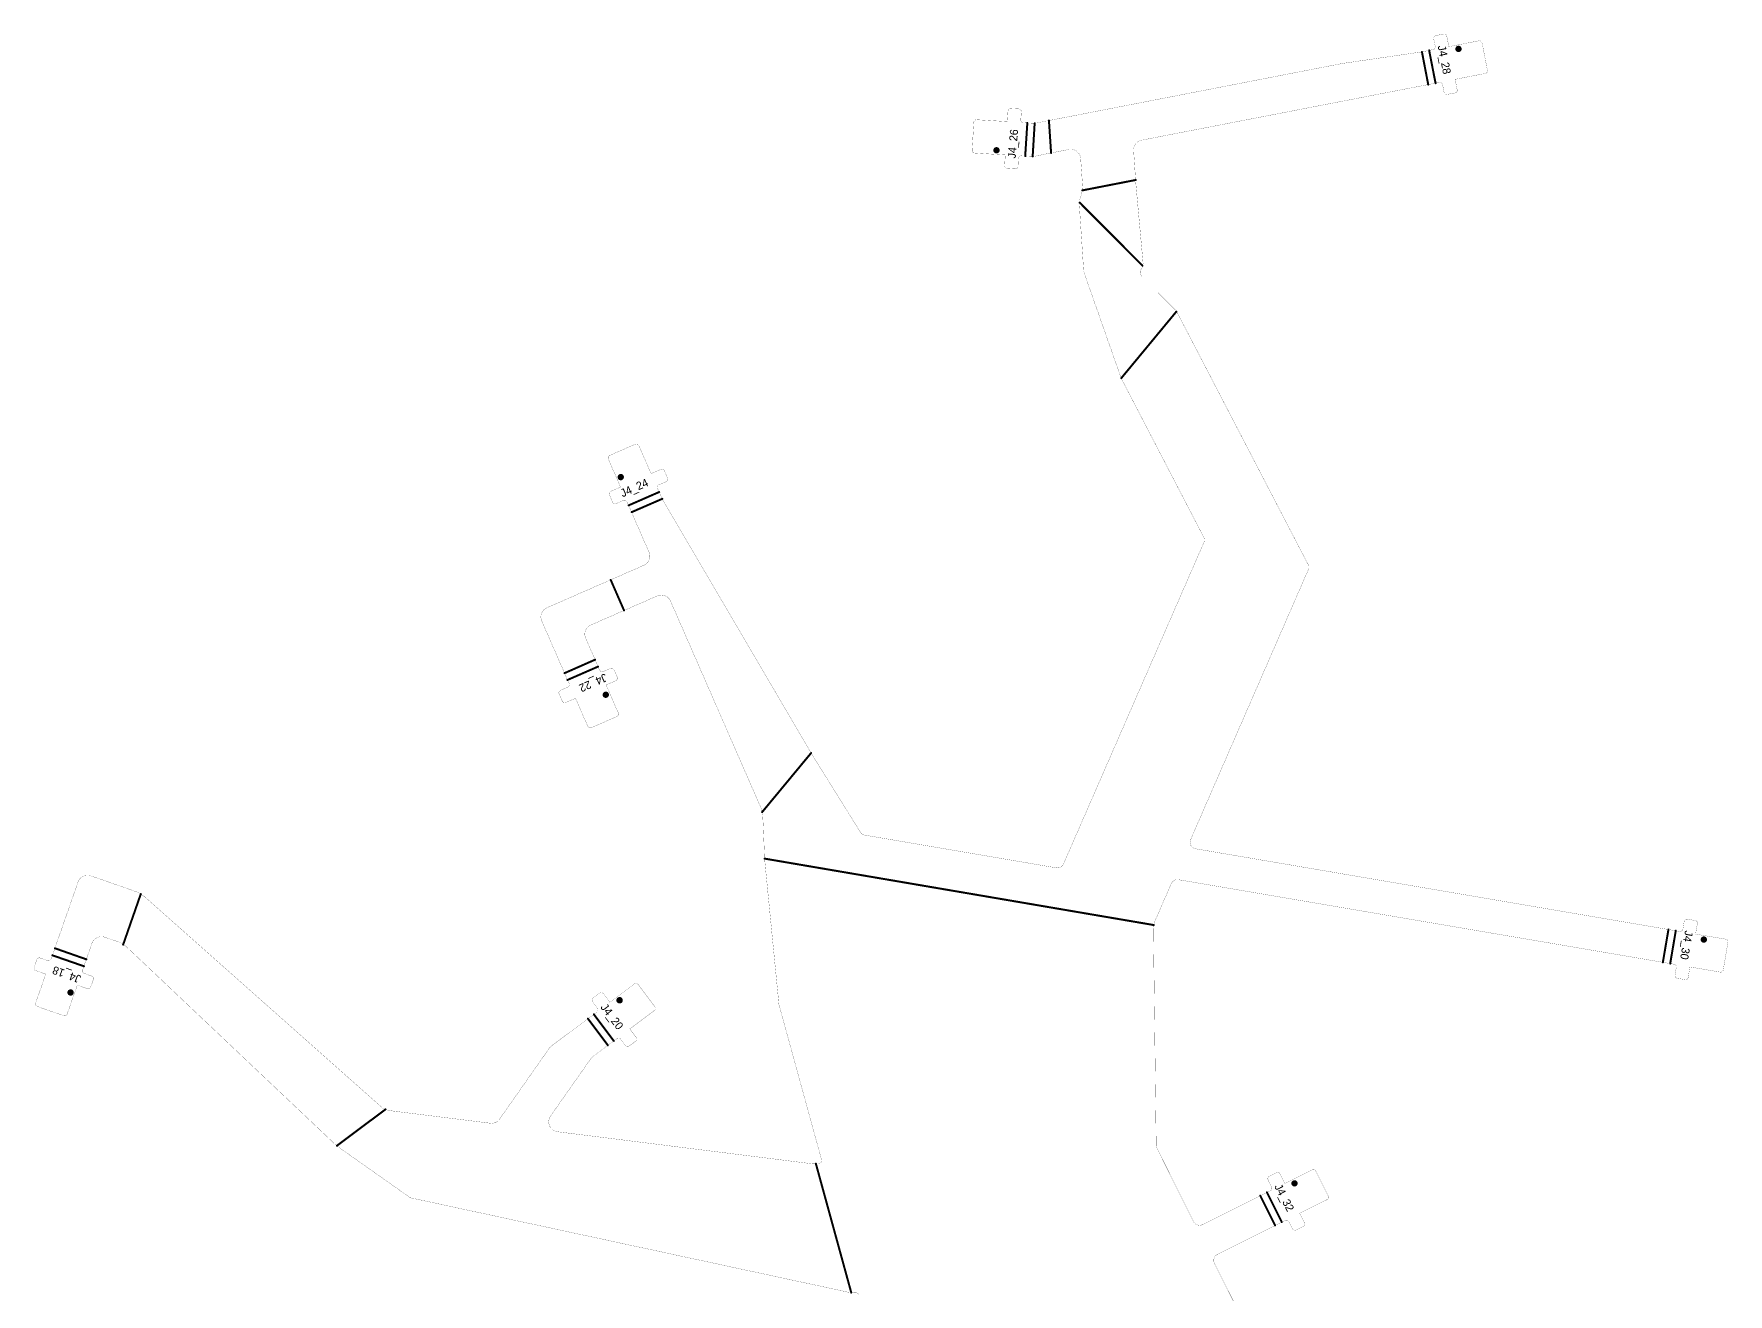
# Model space of a CAD drawing. Extents: x 325 to 617, y 85 to 372.
# Drawn here: x 325.1 to 452.1, y 277.6 to 372.1 of the extents above; entities that cross this region are included whole.
import ezdxf

# ---------------------------------------------------------------- set-up
doc = ezdxf.new("R2010")
doc.units = 0
doc.layers.add('MECHANICAL1', color=6, linetype='CONTINUOUS')
doc.layers.add('TOPOVERLAY', color=2, linetype='CONTINUOUS')

msp = doc.modelspace()

# ---------------------------------------------------------------- linework, layer by layer
at = {"layer": 'MECHANICAL1', "const_width": 0.0127}
for points in [[(429.25, 370.77), (429.98, 370.92)], [(430.02, 371.74), (430.14, 371.15)], [(430.18, 371.97), (430.77, 372.09)], [(431, 371.93), (431.16, 371.14)], [(431.16, 371.14), (433.41, 371.58)], [(433.65, 371.42), (434.05, 369.36)], [(401.29, 365.62), (423.18, 369.88)], [(423.18, 369.88), (429.02, 370.73)], [(429.02, 370.73), (429.25, 370.77)], [(408.14, 364.13), (430.45, 368.46)], [(430.69, 368.3), (430.8, 367.71)], [(431.63, 368.69), (433.89, 369.13)], [(431.63, 368.69), (431.78, 367.91)], [(431.04, 367.56), (431.63, 367.67)], [(398.06, 365.52), (398.11, 366.31)], [(398.32, 366.5), (398.92, 366.47)], [(399.07, 365.65), (399.11, 366.25)], [(395.42, 363.37), (395.55, 365.47)], [(395.76, 365.66), (398.06, 365.52)], [(399.26, 365.44), (399.99, 365.4)], [(399.99, 365.4), (400.23, 365.41)], [(400.23, 365.41), (401.07, 365.58)], [(401.07, 365.58), (401.29, 365.62)], [(401.45, 363.19), (402.67, 363.43)], [(407.53, 363.34), (407.66, 361.35)], [(395.61, 363.16), (397.91, 363.02)], [(397.86, 362.22), (397.91, 363.02)], [(398.05, 362.01), (398.65, 361.97)], [(398.86, 362.16), (398.89, 362.76)], [(399.11, 362.95), (399.84, 362.9)], [(399.84, 362.9), (400.08, 362.91)], [(400.08, 362.91), (401.23, 363.15)], [(401.23, 363.15), (401.45, 363.19)], [(403.56, 362.74), (403.71, 360.58)], [(407.66, 361.35), (407.69, 360.93)], [(407.69, 360.93), (408.24, 354.88)], [(403.46, 359.26), (403.49, 359.65)], [(403.49, 359.65), (403.64, 360.15)], [(403.64, 360.15), (403.71, 360.58)], [(403.46, 359.26), (403.78, 354.37)], [(408.15, 354.54), (408.24, 354.88)], [(403.8, 354.23), (406.53, 346.46)], [(408.19, 353.87), (410.63, 351.42)], [(410.63, 351.42), (410.83, 351.13)], [(410.83, 351.13), (420.6, 332.32)], [(406.53, 346.46), (406.68, 346.11)], [(406.68, 346.11), (412.77, 334.38)], [(368.25, 340.48), (370.17, 341.33)], [(370.44, 341.22), (371.36, 339.12)], [(368.15, 340.22), (369.07, 338.11)], [(371.36, 339.12), (372.09, 339.44)], [(372.35, 339.33), (372.59, 338.78)], [(368.33, 337.79), (369.07, 338.11)], [(371.84, 338.02), (372.14, 337.34)], [(371.94, 338.28), (372.49, 338.52)], [(368.23, 337.53), (368.47, 336.98)], [(368.74, 336.88), (369.29, 337.12)], [(369.55, 337.01), (371.2, 333.23)], [(372.14, 337.34), (372.24, 337.13)], [(372.24, 337.13), (383.26, 318.33)], [(402.27, 309.85), (412.79, 333.95)], [(363.54, 329.06), (370.82, 332.25)], [(411.8, 311.68), (420.61, 331.89)], [(366.84, 327.77), (371.82, 329.95)], [(372.81, 329.57), (379.64, 313.95)], [(363.16, 328.07), (365.21, 323.38)], [(366.45, 326.79), (367.5, 324.38)], [(367.77, 324.28), (368.32, 324.52)], [(368.58, 324.41), (368.82, 323.87)], [(364.46, 322.61), (364.7, 322.06)], [(364.56, 322.87), (365.11, 323.11)], [(367.98, 323.28), (368.72, 323.6)], [(367.98, 323.28), (368.9, 321.17)], [(364.96, 321.96), (365.69, 322.28)], [(365.69, 322.28), (366.61, 320.17)], [(366.88, 320.07), (368.8, 320.91)], [(383.26, 318.33), (383.44, 318.02)], [(383.44, 318.02), (387.05, 312.23)], [(379.64, 313.95), (379.72, 313.52)], [(379.72, 313.52), (379.76, 312.78)], [(379.76, 312.78), (379.86, 310.42)], [(387.39, 312.01), (401.73, 309.56)], [(379.86, 310.42), (379.88, 310.08)], [(379.88, 310.08), (380.94, 299.31)], [(412.17, 310.99), (448.47, 304.79)], [(329.36, 308.96), (332.85, 307.74)], [(410.9, 308.67), (448.05, 302.33)], [(326.38, 302.72), (328.4, 308.5)], [(332.85, 307.74), (333.35, 307.43)], [(333.35, 307.43), (351.26, 291.52)], [(409.07, 305.44), (410.35, 308.38)], [(409.01, 305.11), (409.07, 305.44)], [(409.01, 305.11), (409.22, 288.75)], [(448.7, 304.96), (448.8, 305.55)], [(449.03, 305.71), (449.62, 305.61)], [(449.65, 304.59), (449.79, 305.38)], [(328.74, 301.89), (329.44, 303.9)], [(330.4, 304.36), (331.53, 303.97)], [(331.53, 303.97), (332.03, 303.64)], [(332.03, 303.64), (347.67, 288.83)], [(449.65, 304.59), (451.92, 304.21)], [(451.73, 301.91), (452.08, 303.98)], [(325.11, 302.11), (325.3, 302.67)], [(325.56, 302.8), (326.13, 302.6)], [(325.23, 301.85), (325.98, 301.59)], [(325.22, 299.42), (325.98, 301.59)], [(328.86, 301.64), (329.43, 301.44)], [(329.35, 300.62), (329.55, 301.19)], [(448.11, 301.51), (448.21, 302.1)], [(448.27, 301.28), (448.87, 301.18)], [(449.1, 301.34), (449.23, 302.13)], [(449.23, 302.13), (451.5, 301.74)], [(327.58, 298.59), (328.34, 300.76)], [(328.34, 300.76), (329.1, 300.5)], [(367.02, 299.8), (367.5, 300.16)], [(367.78, 300.12), (368.26, 299.48)], [(368.26, 299.48), (370.1, 300.86)], [(370.38, 300.82), (371.64, 299.14)], [(325.35, 299.16), (327.33, 298.47)], [(363.83, 296.16), (367.3, 298.76)], [(366.98, 299.52), (367.34, 299.04)], [(369.76, 297.48), (371.6, 298.86)], [(380.94, 299.31), (384.14, 287.65)], [(369.76, 297.48), (370.24, 296.84)], [(360, 290.72), (363.78, 296.11)], [(366.93, 295.36), (368.8, 296.76)], [(369.08, 296.72), (369.44, 296.24)], [(369.72, 296.2), (370.2, 296.56)], [(363.82, 290.95), (366.89, 295.32)], [(351.26, 291.52), (351.64, 291.37)], [(351.64, 291.37), (359.29, 290.41)], [(364.34, 289.77), (383.49, 287.36)], [(347.67, 288.83), (347.94, 288.61)], [(347.94, 288.61), (353.3, 284.82)], [(409.28, 288.53), (412.02, 283.03)], [(383.49, 287.36), (383.92, 287.38)], [(383.92, 287.38), (384, 287.41)], [(417.61, 286.16), (417.87, 285.62)], [(417.7, 286.43), (418.23, 286.7)], [(418.5, 286.61), (418.86, 285.89)], [(418.86, 285.89), (420.92, 286.92)], [(421.18, 286.83), (422.12, 284.95)], [(353.3, 284.82), (386.13, 277.74)], [(412.7, 282.81), (417.78, 285.35)], [(419.98, 283.66), (422.03, 284.68)], [(419.98, 283.66), (420.33, 282.94)], [(413.81, 280.57), (418.9, 283.12)], [(419.17, 283.03), (419.44, 282.49)], [(419.71, 282.4), (420.24, 282.67)], [(413.59, 279.9), (415.44, 276.2)], [(386.13, 277.74), (386.58, 277.69)], [(386.58, 277.69), (386.72, 277.69)]]:
    msp.add_lwpolyline(points, dxfattribs=at)
for points in [[(430.14, 371.15, -0.414214), (429.98, 370.92)], [(430.02, 371.74, -0.414214), (430.18, 371.97)], [(430.77, 372.09, -0.414214), (431, 371.93)], [(433.41, 371.58, -0.414214), (433.65, 371.42)], [(430.45, 368.46, -0.414214), (430.69, 368.3)], [(434.05, 369.36, -0.414214), (433.89, 369.13)], [(431.04, 367.56, -0.414214), (430.8, 367.71)], [(431.78, 367.91, -0.414214), (431.63, 367.67)], [(398.11, 366.31, -0.414214), (398.32, 366.5)], [(398.92, 366.47, -0.414214), (399.11, 366.25)], [(395.55, 365.47, -0.414214), (395.76, 365.66)], [(399.26, 365.44, -0.414214), (399.07, 365.65)], [(395.61, 363.16, -0.414214), (395.42, 363.37)], [(402.67, 363.43, -0.451763), (403.56, 362.74)], [(407.53, 363.34, -0.377635), (408.14, 364.13)], [(398.05, 362.01, -0.414214), (397.86, 362.22)], [(398.86, 362.16, -0.414214), (398.65, 361.97)], [(398.89, 362.76, -0.414214), (399.11, 362.95)], [(403.8, 354.23, -0.068302), (403.78, 354.37)], [(408.19, 353.87, -0.383566), (408.15, 354.54)], [(368.15, 340.22, -0.414214), (368.25, 340.48)], [(370.17, 341.33, -0.414214), (370.44, 341.22)], [(372.09, 339.44, -0.414214), (372.35, 339.33)], [(371.84, 338.02, -0.414214), (371.94, 338.28)], [(372.59, 338.78, -0.414214), (372.49, 338.52)], [(368.23, 337.53, -0.414214), (368.33, 337.79)], [(368.74, 336.88, -0.414214), (368.47, 336.98)], [(369.29, 337.12, -0.414214), (369.55, 337.01)], [(412.77, 334.38, -0.226343), (412.79, 333.95)], [(371.2, 333.23, -0.414214), (370.82, 332.25)], [(420.6, 332.32, -0.226343), (420.61, 331.89)], [(363.16, 328.07, -0.414214), (363.54, 329.06)], [(371.82, 329.95, -0.414214), (372.81, 329.57)], [(366.45, 326.79, -0.414214), (366.84, 327.77)], [(367.77, 324.28, -0.414214), (367.5, 324.38)], [(368.32, 324.52, -0.414214), (368.58, 324.41)], [(368.82, 323.87, -0.414214), (368.72, 323.6)], [(364.46, 322.61, -0.414214), (364.56, 322.87)], [(365.21, 323.38, -0.414214), (365.11, 323.11)], [(364.96, 321.96, -0.414214), (364.7, 322.06)], [(366.88, 320.07, -0.414214), (366.61, 320.17)], [(368.9, 321.17, -0.414214), (368.8, 320.91)], [(387.39, 312.01, -0.214103), (387.05, 312.23)], [(412.17, 310.99, -0.487173), (411.8, 311.68)], [(328.4, 308.5, -0.414214), (329.36, 308.96)], [(402.27, 309.85, -0.344834), (401.73, 309.56)], [(410.35, 308.38, -0.344834), (410.9, 308.67)], [(448.7, 304.96, -0.414214), (448.47, 304.79)], [(448.8, 305.55, -0.414214), (449.03, 305.71)], [(449.62, 305.61, -0.414214), (449.79, 305.38)], [(329.44, 303.9, -0.414214), (330.4, 304.36)], [(451.92, 304.21, -0.414214), (452.08, 303.98)], [(325.3, 302.67, -0.414214), (325.56, 302.8)], [(326.38, 302.72, -0.414214), (326.13, 302.6)], [(448.05, 302.33, -0.414214), (448.21, 302.1)], [(325.23, 301.85, -0.414214), (325.11, 302.11)], [(328.86, 301.64, -0.414214), (328.74, 301.89)], [(329.43, 301.44, -0.414214), (329.55, 301.19)], [(448.27, 301.28, -0.414214), (448.11, 301.51)], [(449.1, 301.34, -0.414214), (448.87, 301.18)], [(451.73, 301.91, -0.414214), (451.5, 301.74)], [(329.35, 300.62, -0.414214), (329.1, 300.5)], [(366.98, 299.52, -0.414214), (367.02, 299.8)], [(367.5, 300.16, -0.414214), (367.78, 300.12)], [(370.1, 300.86, -0.414214), (370.38, 300.82)], [(325.35, 299.16, -0.414214), (325.22, 299.42)], [(327.58, 298.59, -0.414214), (327.33, 298.47)], [(367.34, 299.04, -0.414214), (367.3, 298.76)], [(371.64, 299.14, -0.414214), (371.6, 298.86)], [(363.78, 296.11, -0.079061), (363.83, 296.16)], [(368.8, 296.76, -0.414214), (369.08, 296.72)], [(369.72, 296.2, -0.414214), (369.44, 296.24)], [(370.24, 296.84, -0.414214), (370.2, 296.56)], [(366.89, 295.32, -0.079061), (366.93, 295.36)], [(364.34, 289.77, -0.565113), (363.82, 290.95)], [(360, 290.72, -0.277863), (359.29, 290.41)], [(409.28, 288.53, -0.113065), (409.22, 288.75)], [(384.14, 287.65, -0.414214), (384, 287.41)], [(417.61, 286.16, -0.414214), (417.7, 286.43)], [(418.23, 286.7, -0.414214), (418.5, 286.61)], [(420.92, 286.92, -0.414214), (421.18, 286.83)], [(417.87, 285.62, -0.414214), (417.78, 285.35)], [(422.12, 284.95, -0.414214), (422.03, 284.68)], [(412.7, 282.81, -0.414214), (412.02, 283.03)], [(418.9, 283.12, -0.414214), (419.17, 283.03)], [(419.71, 282.4, -0.414214), (419.44, 282.49)], [(420.33, 282.94, -0.414214), (420.24, 282.67)], [(413.59, 279.9, -0.414214), (413.81, 280.57)], [(386.72, 277.69, -0.341522), (386.92, 277.54)]]:
    msp.add_lwpolyline(points, format="xyb", dxfattribs=at)
at = {"layer": 'MECHANICAL1', "const_width": 0.00635}
for points in [[(429.97, 370.92, 1), (429.98, 370.92, 1)], [(429.97, 370.92, 1), (429.98, 370.92, 1)], [(430.02, 371.74, 1), (430.02, 371.74, 1)], [(430.02, 371.74, 1), (430.02, 371.74, 1)], [(430.13, 371.15, 1), (430.14, 371.15, 1)], [(430.13, 371.15, 1), (430.14, 371.15, 1)], [(430.18, 371.97, 1), (430.18, 371.97, 1)], [(430.18, 371.97, 1), (430.18, 371.97, 1)], [(430.77, 372.09, 1), (430.77, 372.09, 1)], [(430.77, 372.09, 1), (430.77, 372.09, 1)], [(431, 371.93, 1), (431.01, 371.93, 1)], [(431, 371.93, 1), (431.01, 371.93, 1)], [(431.15, 371.14, 1), (431.16, 371.14, 1)], [(431.15, 371.14, 1), (431.16, 371.14, 1)], [(433.41, 371.58, 1), (433.42, 371.58, 1)], [(433.41, 371.58, 1), (433.42, 371.58, 1)], [(433.64, 371.42, 1), (433.65, 371.42, 1)], [(433.64, 371.42, 1), (433.65, 371.42, 1)], [(423.18, 369.88, 1), (423.18, 369.88, 1)], [(423.18, 369.88, 1), (423.18, 369.88, 1)], [(429.01, 370.73, 1), (429.02, 370.73, 1)], [(429.01, 370.73, 1), (429.02, 370.73, 1)], [(429.25, 370.77, 1), (429.26, 370.77, 1)], [(429.25, 370.77, 1), (429.26, 370.77, 1)], [(430.45, 368.46, 1), (430.46, 368.46, 1)], [(430.45, 368.46, 1), (430.46, 368.46, 1)], [(430.69, 368.3, 1), (430.69, 368.3, 1)], [(430.69, 368.3, 1), (430.69, 368.3, 1)], [(431.63, 368.69, 1), (431.64, 368.69, 1)], [(431.63, 368.69, 1), (431.64, 368.69, 1)], [(433.89, 369.13, 1), (433.89, 369.13, 1)], [(433.89, 369.13, 1), (433.89, 369.13, 1)], [(434.04, 369.36, 1), (434.05, 369.36, 1)], [(434.04, 369.36, 1), (434.05, 369.36, 1)], [(430.8, 367.71, 1), (430.81, 367.71, 1)], [(430.8, 367.71, 1), (430.81, 367.71, 1)], [(431.03, 367.56, 1), (431.04, 367.56, 1)], [(431.03, 367.56, 1), (431.04, 367.56, 1)], [(431.62, 367.67, 1), (431.63, 367.67, 1)], [(431.62, 367.67, 1), (431.63, 367.67, 1)], [(431.78, 367.91, 1), (431.79, 367.91, 1)], [(431.78, 367.91, 1), (431.79, 367.91, 1)], [(398.11, 366.31, 1), (398.11, 366.31, 1)], [(398.11, 366.31, 1), (398.11, 366.31, 1)], [(398.32, 366.5, 1), (398.32, 366.5, 1)], [(398.32, 366.5, 1), (398.32, 366.5, 1)], [(398.92, 366.47, 1), (398.92, 366.47, 1)], [(398.92, 366.47, 1), (398.92, 366.47, 1)], [(399.1, 366.25, 1), (399.11, 366.25, 1)], [(399.1, 366.25, 1), (399.11, 366.25, 1)], [(395.55, 365.47, 1), (395.56, 365.47, 1)], [(395.55, 365.47, 1), (395.56, 365.47, 1)], [(395.76, 365.66, 1), (395.77, 365.66, 1)], [(395.76, 365.66, 1), (395.77, 365.66, 1)], [(398.06, 365.52, 1), (398.06, 365.52, 1)], [(398.06, 365.52, 1), (398.06, 365.52, 1)], [(399.07, 365.65, 1), (399.07, 365.65, 1)], [(399.07, 365.65, 1), (399.07, 365.65, 1)], [(399.25, 365.44, 1), (399.26, 365.44, 1)], [(399.25, 365.44, 1), (399.26, 365.44, 1)], [(399.99, 365.4, 1), (400, 365.4, 1)], [(399.99, 365.4, 1), (400, 365.4, 1)], [(400.23, 365.41, 1), (400.24, 365.41, 1)], [(400.23, 365.41, 1), (400.24, 365.41, 1)], [(401.07, 365.58, 1), (401.08, 365.58, 1)], [(401.07, 365.58, 1), (401.08, 365.58, 1)], [(401.28, 365.62, 1), (401.29, 365.62, 1)], [(401.28, 365.62, 1), (401.29, 365.62, 1)], [(395.42, 363.37, 1), (395.43, 363.37, 1)], [(395.42, 363.37, 1), (395.43, 363.37, 1)], [(402.67, 363.43, 1), (402.68, 363.43, 1)], [(402.67, 363.43, 1), (402.68, 363.43, 1)], [(407.53, 363.34, 1), (407.54, 363.34, 1)], [(407.53, 363.34, 1), (407.54, 363.34, 1)], [(408.14, 364.13, 1), (408.14, 364.13, 1)], [(408.14, 364.13, 1), (408.14, 364.13, 1)], [(395.61, 363.16, 1), (395.62, 363.16, 1)], [(395.61, 363.16, 1), (395.62, 363.16, 1)], [(397.86, 362.22, 1), (397.86, 362.22, 1)], [(397.86, 362.22, 1), (397.86, 362.22, 1)], [(397.9, 363.02, 1), (397.91, 363.02, 1)], [(397.9, 363.02, 1), (397.91, 363.02, 1)], [(398.04, 362.01, 1), (398.05, 362.01, 1)], [(398.04, 362.01, 1), (398.05, 362.01, 1)], [(398.64, 361.97, 1), (398.65, 361.97, 1)], [(398.64, 361.97, 1), (398.65, 361.97, 1)], [(398.85, 362.16, 1), (398.86, 362.16, 1)], [(398.85, 362.16, 1), (398.86, 362.16, 1)], [(398.89, 362.76, 1), (398.9, 362.76, 1)], [(398.89, 362.76, 1), (398.9, 362.76, 1)], [(399.1, 362.95, 1), (399.11, 362.95, 1)], [(399.1, 362.95, 1), (399.11, 362.95, 1)], [(399.84, 362.9, 1), (399.85, 362.9, 1)], [(399.84, 362.9, 1), (399.85, 362.9, 1)], [(400.08, 362.91, 1), (400.09, 362.91, 1)], [(400.08, 362.91, 1), (400.09, 362.91, 1)], [(401.23, 363.15, 1), (401.24, 363.15, 1)], [(401.23, 363.15, 1), (401.24, 363.15, 1)], [(401.44, 363.19, 1), (401.45, 363.19, 1)], [(401.44, 363.19, 1), (401.45, 363.19, 1)], [(403.56, 362.74, 1), (403.57, 362.74, 1)], [(403.56, 362.74, 1), (403.57, 362.74, 1)], [(407.66, 361.35, 1), (407.67, 361.35, 1)], [(407.66, 361.35, 1), (407.67, 361.35, 1)], [(407.69, 360.93, 1), (407.7, 360.93, 1)], [(407.69, 360.93, 1), (407.7, 360.93, 1)], [(403.49, 359.65, 1), (403.49, 359.65, 1)], [(403.49, 359.65, 1), (403.49, 359.65, 1)], [(403.64, 360.15, 1), (403.65, 360.15, 1)], [(403.64, 360.15, 1), (403.65, 360.15, 1)], [(403.7, 360.58, 1), (403.71, 360.58, 1)], [(403.7, 360.58, 1), (403.71, 360.58, 1)], [(403.46, 359.26, 1), (403.46, 359.26, 1)], [(403.46, 359.26, 1), (403.46, 359.26, 1)], [(403.77, 354.37, 1), (403.78, 354.37, 1)], [(403.77, 354.37, 1), (403.78, 354.37, 1)], [(408.15, 354.54, 1), (408.16, 354.54, 1)], [(408.15, 354.54, 1), (408.16, 354.54, 1)], [(408.23, 354.88, 1), (408.24, 354.88, 1)], [(408.23, 354.88, 1), (408.24, 354.88, 1)], [(403.8, 354.23, 1), (403.81, 354.23, 1)], [(403.8, 354.23, 1), (403.81, 354.23, 1)], [(408.19, 353.87, 1), (408.19, 353.87, 1)], [(408.19, 353.87, 1), (408.19, 353.87, 1)], [(410.63, 351.42, 1), (410.63, 351.42, 1)], [(410.63, 351.42, 1), (410.63, 351.42, 1)], [(410.83, 351.13, 1), (410.84, 351.13, 1)], [(410.83, 351.13, 1), (410.84, 351.13, 1)], [(406.53, 346.46, 1), (406.53, 346.46, 1)], [(406.53, 346.46, 1), (406.53, 346.46, 1)], [(406.68, 346.11, 1), (406.68, 346.11, 1)], [(406.68, 346.11, 1), (406.68, 346.11, 1)], [(368.25, 340.48, 1), (368.25, 340.48, 1)], [(368.25, 340.48, 1), (368.25, 340.48, 1)], [(370.17, 341.33, 1), (370.18, 341.33, 1)], [(370.17, 341.33, 1), (370.18, 341.33, 1)], [(370.43, 341.22, 1), (370.44, 341.22, 1)], [(370.43, 341.22, 1), (370.44, 341.22, 1)], [(368.14, 340.22, 1), (368.15, 340.22, 1)], [(368.14, 340.22, 1), (368.15, 340.22, 1)], [(371.35, 339.12, 1), (371.36, 339.12, 1)], [(371.35, 339.12, 1), (371.36, 339.12, 1)], [(372.09, 339.44, 1), (372.09, 339.44, 1)], [(372.09, 339.44, 1), (372.09, 339.44, 1)], [(372.35, 339.33, 1), (372.36, 339.33, 1)], [(372.35, 339.33, 1), (372.36, 339.33, 1)], [(369.06, 338.11, 1), (369.07, 338.11, 1)], [(369.06, 338.11, 1), (369.07, 338.11, 1)], [(371.84, 338.02, 1), (371.84, 338.02, 1)], [(371.84, 338.02, 1), (371.84, 338.02, 1)], [(371.94, 338.28, 1), (371.95, 338.28, 1)], [(371.94, 338.28, 1), (371.95, 338.28, 1)], [(372.49, 338.52, 1), (372.49, 338.52, 1)], [(372.49, 338.52, 1), (372.49, 338.52, 1)], [(372.59, 338.78, 1), (372.6, 338.78, 1)], [(372.59, 338.78, 1), (372.6, 338.78, 1)], [(368.23, 337.53, 1), (368.23, 337.53, 1)], [(368.23, 337.53, 1), (368.23, 337.53, 1)], [(368.33, 337.79, 1), (368.34, 337.79, 1)], [(368.33, 337.79, 1), (368.34, 337.79, 1)], [(368.47, 336.98, 1), (368.48, 336.98, 1)], [(368.47, 336.98, 1), (368.48, 336.98, 1)], [(368.73, 336.88, 1), (368.74, 336.88, 1)], [(368.73, 336.88, 1), (368.74, 336.88, 1)], [(369.28, 337.12, 1), (369.29, 337.12, 1)], [(369.28, 337.12, 1), (369.29, 337.12, 1)], [(369.55, 337.01, 1), (369.55, 337.01, 1)], [(369.55, 337.01, 1), (369.55, 337.01, 1)], [(372.13, 337.34, 1), (372.14, 337.34, 1)], [(372.13, 337.34, 1), (372.14, 337.34, 1)], [(372.24, 337.13, 1), (372.24, 337.13, 1)], [(372.24, 337.13, 1), (372.24, 337.13, 1)], [(412.77, 334.38, 1), (412.77, 334.38, 1)], [(412.77, 334.38, 1), (412.77, 334.38, 1)], [(371.2, 333.23, 1), (371.21, 333.23, 1)], [(371.2, 333.23, 1), (371.21, 333.23, 1)], [(412.78, 333.95, 1), (412.79, 333.95, 1)], [(412.78, 333.95, 1), (412.79, 333.95, 1)], [(370.81, 332.25, 1), (370.82, 332.25, 1)], [(370.81, 332.25, 1), (370.82, 332.25, 1)], [(420.6, 332.32, 1), (420.6, 332.32, 1)], [(420.6, 332.32, 1), (420.6, 332.32, 1)], [(420.61, 331.89, 1), (420.62, 331.89, 1)], [(420.61, 331.89, 1), (420.62, 331.89, 1)], [(363.54, 329.06, 1), (363.55, 329.06, 1)], [(363.54, 329.06, 1), (363.55, 329.06, 1)], [(371.82, 329.95, 1), (371.82, 329.95, 1)], [(371.82, 329.95, 1), (371.82, 329.95, 1)], [(372.8, 329.57, 1), (372.81, 329.57, 1)], [(372.8, 329.57, 1), (372.81, 329.57, 1)], [(363.15, 328.07, 1), (363.16, 328.07, 1)], [(363.15, 328.07, 1), (363.16, 328.07, 1)], [(366.83, 327.77, 1), (366.84, 327.77, 1)], [(366.83, 327.77, 1), (366.84, 327.77, 1)], [(366.45, 326.79, 1), (366.45, 326.79, 1)], [(366.45, 326.79, 1), (366.45, 326.79, 1)], [(367.5, 324.38, 1), (367.51, 324.38, 1)], [(367.5, 324.38, 1), (367.51, 324.38, 1)], [(367.76, 324.28, 1), (367.77, 324.28, 1)], [(367.76, 324.28, 1), (367.77, 324.28, 1)], [(368.31, 324.52, 1), (368.32, 324.52, 1)], [(368.31, 324.52, 1), (368.32, 324.52, 1)], [(368.58, 324.41, 1), (368.58, 324.41, 1)], [(368.58, 324.41, 1), (368.58, 324.41, 1)], [(368.82, 323.87, 1), (368.82, 323.87, 1)], [(368.82, 323.87, 1), (368.82, 323.87, 1)], [(364.45, 322.61, 1), (364.46, 322.61, 1)], [(364.45, 322.61, 1), (364.46, 322.61, 1)], [(364.56, 322.87, 1), (364.56, 322.87, 1)], [(364.56, 322.87, 1), (364.56, 322.87, 1)], [(365.11, 323.11, 1), (365.11, 323.11, 1)], [(365.11, 323.11, 1), (365.11, 323.11, 1)], [(365.21, 323.38, 1), (365.21, 323.38, 1)], [(365.21, 323.38, 1), (365.21, 323.38, 1)], [(367.98, 323.28, 1), (367.99, 323.28, 1)], [(367.98, 323.28, 1), (367.99, 323.28, 1)], [(368.71, 323.6, 1), (368.72, 323.6, 1)], [(368.71, 323.6, 1), (368.72, 323.6, 1)], [(364.69, 322.06, 1), (364.7, 322.06, 1)], [(364.69, 322.06, 1), (364.7, 322.06, 1)], [(364.96, 321.96, 1), (364.96, 321.96, 1)], [(364.96, 321.96, 1), (364.96, 321.96, 1)], [(365.69, 322.28, 1), (365.7, 322.28, 1)], [(365.69, 322.28, 1), (365.7, 322.28, 1)], [(366.61, 320.17, 1), (366.62, 320.17, 1)], [(366.61, 320.17, 1), (366.62, 320.17, 1)], [(366.87, 320.07, 1), (366.88, 320.07, 1)], [(366.87, 320.07, 1), (366.88, 320.07, 1)], [(368.8, 320.91, 1), (368.8, 320.91, 1)], [(368.8, 320.91, 1), (368.8, 320.91, 1)], [(368.9, 321.17, 1), (368.91, 321.17, 1)], [(368.9, 321.17, 1), (368.91, 321.17, 1)], [(383.25, 318.33, 1), (383.26, 318.33, 1)], [(383.25, 318.33, 1), (383.26, 318.33, 1)], [(383.44, 318.02, 1), (383.44, 318.02, 1)], [(383.44, 318.02, 1), (383.44, 318.02, 1)], [(379.64, 313.95, 1), (379.64, 313.95, 1)], [(379.64, 313.95, 1), (379.64, 313.95, 1)], [(379.72, 313.52, 1), (379.73, 313.52, 1)], [(379.72, 313.52, 1), (379.73, 313.52, 1)], [(379.75, 312.78, 1), (379.76, 312.78, 1)], [(379.75, 312.78, 1), (379.76, 312.78, 1)], [(387.05, 312.23, 1), (387.05, 312.23, 1)], [(387.05, 312.23, 1), (387.05, 312.23, 1)], [(387.39, 312.01, 1), (387.39, 312.01, 1)], [(387.39, 312.01, 1), (387.39, 312.01, 1)], [(411.79, 311.68, 1), (411.8, 311.68, 1)], [(411.79, 311.68, 1), (411.8, 311.68, 1)], [(379.85, 310.42, 1), (379.86, 310.42, 1)], [(379.85, 310.42, 1), (379.86, 310.42, 1)], [(379.88, 310.08, 1), (379.89, 310.08, 1)], [(379.88, 310.08, 1), (379.89, 310.08, 1)], [(412.17, 310.99, 1), (412.17, 310.99, 1)], [(412.17, 310.99, 1), (412.17, 310.99, 1)], [(329.36, 308.96, 1), (329.36, 308.96, 1)], [(329.36, 308.96, 1), (329.36, 308.96, 1)], [(401.73, 309.56, 1), (401.73, 309.56, 1)], [(401.73, 309.56, 1), (401.73, 309.56, 1)], [(402.27, 309.85, 1), (402.27, 309.85, 1)], [(402.27, 309.85, 1), (402.27, 309.85, 1)], [(410.89, 308.67, 1), (410.9, 308.67, 1)], [(410.89, 308.67, 1), (410.9, 308.67, 1)], [(328.4, 308.5, 1), (328.41, 308.5, 1)], [(328.4, 308.5, 1), (328.41, 308.5, 1)], [(332.85, 307.74, 1), (332.86, 307.74, 1)], [(332.85, 307.74, 1), (332.86, 307.74, 1)], [(333.35, 307.43, 1), (333.36, 307.43, 1)], [(333.35, 307.43, 1), (333.36, 307.43, 1)], [(410.35, 308.38, 1), (410.36, 308.38, 1)], [(410.35, 308.38, 1), (410.36, 308.38, 1)], [(409, 305.11, 1), (409.01, 305.11, 1)], [(409, 305.11, 1), (409.01, 305.11, 1)], [(409.07, 305.44, 1), (409.08, 305.44, 1)], [(409.07, 305.44, 1), (409.08, 305.44, 1)], [(448.7, 304.96, 1), (448.7, 304.96, 1)], [(448.7, 304.96, 1), (448.7, 304.96, 1)], [(448.8, 305.55, 1), (448.8, 305.55, 1)], [(448.8, 305.55, 1), (448.8, 305.55, 1)], [(449.03, 305.71, 1), (449.03, 305.71, 1)], [(449.03, 305.71, 1), (449.03, 305.71, 1)], [(449.62, 305.61, 1), (449.63, 305.61, 1)], [(449.62, 305.61, 1), (449.63, 305.61, 1)], [(449.78, 305.38, 1), (449.79, 305.38, 1)], [(449.78, 305.38, 1), (449.79, 305.38, 1)], [(329.44, 303.9, 1), (329.45, 303.9, 1)], [(329.44, 303.9, 1), (329.45, 303.9, 1)], [(330.39, 304.36, 1), (330.4, 304.36, 1)], [(330.39, 304.36, 1), (330.4, 304.36, 1)], [(331.53, 303.97, 1), (331.53, 303.97, 1)], [(331.53, 303.97, 1), (331.53, 303.97, 1)], [(332.03, 303.64, 1), (332.03, 303.64, 1)], [(332.03, 303.64, 1), (332.03, 303.64, 1)], [(448.47, 304.79, 1), (448.47, 304.79, 1)], [(448.47, 304.79, 1), (448.47, 304.79, 1)], [(449.65, 304.59, 1), (449.66, 304.59, 1)], [(449.65, 304.59, 1), (449.66, 304.59, 1)], [(451.92, 304.21, 1), (451.92, 304.21, 1)], [(451.92, 304.21, 1), (451.92, 304.21, 1)], [(452.08, 303.98, 1), (452.09, 303.98, 1)], [(452.08, 303.98, 1), (452.09, 303.98, 1)], [(325.3, 302.67, 1), (325.31, 302.67, 1)], [(325.3, 302.67, 1), (325.31, 302.67, 1)], [(325.56, 302.8, 1), (325.56, 302.8, 1)], [(325.56, 302.8, 1), (325.56, 302.8, 1)], [(326.12, 302.6, 1), (326.13, 302.6, 1)], [(326.12, 302.6, 1), (326.13, 302.6, 1)], [(326.38, 302.72, 1), (326.38, 302.72, 1)], [(326.38, 302.72, 1), (326.38, 302.72, 1)], [(448.05, 302.33, 1), (448.05, 302.33, 1)], [(448.05, 302.33, 1), (448.05, 302.33, 1)], [(325.1, 302.11, 1), (325.11, 302.11, 1)], [(325.1, 302.11, 1), (325.11, 302.11, 1)], [(325.23, 301.85, 1), (325.23, 301.85, 1)], [(325.23, 301.85, 1), (325.23, 301.85, 1)], [(325.98, 301.59, 1), (325.99, 301.59, 1)], [(325.98, 301.59, 1), (325.99, 301.59, 1)], [(328.74, 301.89, 1), (328.74, 301.89, 1)], [(328.74, 301.89, 1), (328.74, 301.89, 1)], [(328.86, 301.64, 1), (328.87, 301.64, 1)], [(328.86, 301.64, 1), (328.87, 301.64, 1)], [(329.43, 301.44, 1), (329.43, 301.44, 1)], [(329.43, 301.44, 1), (329.43, 301.44, 1)], [(329.55, 301.19, 1), (329.56, 301.19, 1)], [(329.55, 301.19, 1), (329.56, 301.19, 1)], [(448.11, 301.51, 1), (448.11, 301.51, 1)], [(448.11, 301.51, 1), (448.11, 301.51, 1)], [(448.21, 302.1, 1), (448.22, 302.1, 1)], [(448.21, 302.1, 1), (448.22, 302.1, 1)], [(448.27, 301.28, 1), (448.28, 301.28, 1)], [(448.27, 301.28, 1), (448.28, 301.28, 1)], [(448.86, 301.18, 1), (448.87, 301.18, 1)], [(448.86, 301.18, 1), (448.87, 301.18, 1)], [(449.09, 301.34, 1), (449.1, 301.34, 1)], [(449.09, 301.34, 1), (449.1, 301.34, 1)], [(449.23, 302.13, 1), (449.23, 302.13, 1)], [(449.23, 302.13, 1), (449.23, 302.13, 1)], [(451.5, 301.74, 1), (451.5, 301.74, 1)], [(451.5, 301.74, 1), (451.5, 301.74, 1)], [(451.73, 301.91, 1), (451.73, 301.91, 1)], [(451.73, 301.91, 1), (451.73, 301.91, 1)], [(328.34, 300.76, 1), (328.35, 300.76, 1)], [(328.34, 300.76, 1), (328.35, 300.76, 1)], [(329.1, 300.5, 1), (329.1, 300.5, 1)], [(329.1, 300.5, 1), (329.1, 300.5, 1)], [(329.35, 300.62, 1), (329.36, 300.62, 1)], [(329.35, 300.62, 1), (329.36, 300.62, 1)], [(367.02, 299.8, 1), (367.03, 299.8, 1)], [(367.02, 299.8, 1), (367.03, 299.8, 1)], [(367.5, 300.16, 1), (367.51, 300.16, 1)], [(367.5, 300.16, 1), (367.51, 300.16, 1)], [(367.78, 300.12, 1), (367.79, 300.12, 1)], [(367.78, 300.12, 1), (367.79, 300.12, 1)], [(370.1, 300.86, 1), (370.11, 300.86, 1)], [(370.1, 300.86, 1), (370.11, 300.86, 1)], [(370.38, 300.82, 1), (370.39, 300.82, 1)], [(370.38, 300.82, 1), (370.39, 300.82, 1)], [(325.22, 299.42, 1), (325.23, 299.42, 1)], [(325.22, 299.42, 1), (325.23, 299.42, 1)], [(325.34, 299.16, 1), (325.35, 299.16, 1)], [(325.34, 299.16, 1), (325.35, 299.16, 1)], [(327.33, 298.47, 1), (327.33, 298.47, 1)], [(327.33, 298.47, 1), (327.33, 298.47, 1)], [(327.58, 298.59, 1), (327.59, 298.59, 1)], [(327.58, 298.59, 1), (327.59, 298.59, 1)], [(366.98, 299.52, 1), (366.99, 299.52, 1)], [(366.98, 299.52, 1), (366.99, 299.52, 1)], [(367.3, 298.76, 1), (367.31, 298.76, 1)], [(367.3, 298.76, 1), (367.31, 298.76, 1)], [(367.34, 299.04, 1), (367.35, 299.04, 1)], [(367.34, 299.04, 1), (367.35, 299.04, 1)], [(368.26, 299.48, 1), (368.27, 299.48, 1)], [(368.26, 299.48, 1), (368.27, 299.48, 1)], [(371.6, 298.86, 1), (371.61, 298.86, 1)], [(371.6, 298.86, 1), (371.61, 298.86, 1)], [(371.64, 299.14, 1), (371.65, 299.14, 1)], [(371.64, 299.14, 1), (371.65, 299.14, 1)], [(380.94, 299.31, 1), (380.95, 299.31, 1)], [(380.94, 299.31, 1), (380.95, 299.31, 1)], [(369.76, 297.48, 1), (369.77, 297.48, 1)], [(369.76, 297.48, 1), (369.77, 297.48, 1)], [(363.78, 296.11, 1), (363.79, 296.11, 1)], [(363.78, 296.11, 1), (363.79, 296.11, 1)], [(363.82, 296.16, 1), (363.83, 296.16, 1)], [(363.82, 296.16, 1), (363.83, 296.16, 1)], [(368.8, 296.76, 1), (368.81, 296.76, 1)], [(368.8, 296.76, 1), (368.81, 296.76, 1)], [(369.08, 296.72, 1), (369.09, 296.72, 1)], [(369.08, 296.72, 1), (369.09, 296.72, 1)], [(369.44, 296.24, 1), (369.45, 296.24, 1)], [(369.44, 296.24, 1), (369.45, 296.24, 1)], [(369.72, 296.2, 1), (369.73, 296.2, 1)], [(369.72, 296.2, 1), (369.73, 296.2, 1)], [(370.2, 296.56, 1), (370.21, 296.56, 1)], [(370.2, 296.56, 1), (370.21, 296.56, 1)], [(370.24, 296.84, 1), (370.25, 296.84, 1)], [(370.24, 296.84, 1), (370.25, 296.84, 1)], [(366.89, 295.32, 1), (366.89, 295.32, 1)], [(366.89, 295.32, 1), (366.89, 295.32, 1)], [(366.93, 295.36, 1), (366.94, 295.36, 1)], [(366.93, 295.36, 1), (366.94, 295.36, 1)], [(351.26, 291.52, 1), (351.26, 291.52, 1)], [(351.26, 291.52, 1), (351.26, 291.52, 1)], [(351.63, 291.37, 1), (351.64, 291.37, 1)], [(351.63, 291.37, 1), (351.64, 291.37, 1)], [(363.82, 290.95, 1), (363.83, 290.95, 1)], [(363.82, 290.95, 1), (363.83, 290.95, 1)], [(359.29, 290.41, 1), (359.3, 290.41, 1)], [(359.29, 290.41, 1), (359.3, 290.41, 1)], [(360, 290.72, 1), (360, 290.72, 1)], [(360, 290.72, 1), (360, 290.72, 1)], [(364.34, 289.77, 1), (364.35, 289.77, 1)], [(364.34, 289.77, 1), (364.35, 289.77, 1)], [(347.66, 288.83, 1), (347.67, 288.83, 1)], [(347.66, 288.83, 1), (347.67, 288.83, 1)], [(347.94, 288.61, 1), (347.94, 288.61, 1)], [(347.94, 288.61, 1), (347.94, 288.61, 1)], [(409.22, 288.75, 1), (409.23, 288.75, 1)], [(409.22, 288.75, 1), (409.23, 288.75, 1)], [(409.27, 288.53, 1), (409.28, 288.53, 1)], [(409.27, 288.53, 1), (409.28, 288.53, 1)], [(383.49, 287.36, 1), (383.5, 287.36, 1)], [(383.49, 287.36, 1), (383.5, 287.36, 1)], [(383.92, 287.38, 1), (383.93, 287.38, 1)], [(383.92, 287.38, 1), (383.93, 287.38, 1)], [(384, 287.41, 1), (384.01, 287.41, 1)], [(384, 287.41, 1), (384.01, 287.41, 1)], [(384.14, 287.65, 1), (384.15, 287.65, 1)], [(384.14, 287.65, 1), (384.15, 287.65, 1)], [(417.6, 286.16, 1), (417.61, 286.16, 1)], [(417.6, 286.16, 1), (417.61, 286.16, 1)], [(417.69, 286.43, 1), (417.7, 286.43, 1)], [(417.69, 286.43, 1), (417.7, 286.43, 1)], [(418.23, 286.7, 1), (418.24, 286.7, 1)], [(418.23, 286.7, 1), (418.24, 286.7, 1)], [(418.5, 286.61, 1), (418.5, 286.61, 1)], [(418.5, 286.61, 1), (418.5, 286.61, 1)], [(418.86, 285.89, 1), (418.86, 285.89, 1)], [(418.86, 285.89, 1), (418.86, 285.89, 1)], [(420.91, 286.92, 1), (420.92, 286.92, 1)], [(420.91, 286.92, 1), (420.92, 286.92, 1)], [(421.18, 286.83, 1), (421.19, 286.83, 1)], [(421.18, 286.83, 1), (421.19, 286.83, 1)], [(353.29, 284.82, 1), (353.3, 284.82, 1)], [(353.29, 284.82, 1), (353.3, 284.82, 1)], [(417.78, 285.35, 1), (417.79, 285.35, 1)], [(417.78, 285.35, 1), (417.79, 285.35, 1)], [(417.87, 285.62, 1), (417.88, 285.62, 1)], [(417.87, 285.62, 1), (417.88, 285.62, 1)], [(422.03, 284.68, 1), (422.04, 284.68, 1)], [(422.03, 284.68, 1), (422.04, 284.68, 1)], [(422.12, 284.95, 1), (422.13, 284.95, 1)], [(422.12, 284.95, 1), (422.13, 284.95, 1)], [(419.97, 283.66, 1), (419.98, 283.66, 1)], [(419.97, 283.66, 1), (419.98, 283.66, 1)], [(412.02, 283.03, 1), (412.03, 283.03, 1)], [(412.02, 283.03, 1), (412.03, 283.03, 1)], [(412.69, 282.81, 1), (412.7, 282.81, 1)], [(412.69, 282.81, 1), (412.7, 282.81, 1)], [(418.9, 283.12, 1), (418.91, 283.12, 1)], [(418.9, 283.12, 1), (418.91, 283.12, 1)], [(419.17, 283.03, 1), (419.17, 283.03, 1)], [(419.17, 283.03, 1), (419.17, 283.03, 1)], [(419.44, 282.49, 1), (419.44, 282.49, 1)], [(419.44, 282.49, 1), (419.44, 282.49, 1)], [(419.7, 282.4, 1), (419.71, 282.4, 1)], [(419.7, 282.4, 1), (419.71, 282.4, 1)], [(420.24, 282.67, 1), (420.25, 282.67, 1)], [(420.24, 282.67, 1), (420.25, 282.67, 1)], [(420.33, 282.94, 1), (420.34, 282.94, 1)], [(420.33, 282.94, 1), (420.34, 282.94, 1)], [(413.59, 279.9, 1), (413.59, 279.9, 1)], [(413.59, 279.9, 1), (413.59, 279.9, 1)], [(413.81, 280.57, 1), (413.82, 280.57, 1)], [(413.81, 280.57, 1), (413.82, 280.57, 1)], [(386.13, 277.74, 1), (386.14, 277.74, 1)], [(386.13, 277.74, 1), (386.14, 277.74, 1)], [(386.58, 277.69, 1), (386.59, 277.69, 1)], [(386.58, 277.69, 1), (386.59, 277.69, 1)], [(386.72, 277.69, 1), (386.72, 277.69, 1)], [(386.72, 277.69, 1), (386.72, 277.69, 1)]]:
    msp.add_lwpolyline(points, format="xyb", close=True, dxfattribs=at)
at = {"layer": 'TOPOVERLAY', "const_width": 0.15}
for points in [[(429.68, 370.86), (430.16, 368.4)], [(429.14, 370.75), (429.61, 368.3)], [(399.4, 362.93), (399.56, 365.42)], [(399.96, 362.91), (400.11, 365.4)], [(401.18, 365.6), (401.34, 363.17)], [(403.68, 360.36), (407.68, 361.14)], [(403.48, 359.45), (408.2, 354.71)], [(406.61, 346.29), (410.73, 351.27)], [(369.67, 336.74), (371.96, 337.74)], [(369.89, 336.23), (372.19, 337.23)], [(368.33, 331.15), (369.33, 328.86)], [(364.87, 324.16), (367.16, 325.17)], [(365.09, 323.65), (367.38, 324.65)], [(379.68, 313.74), (383.35, 318.17)], [(379.87, 310.25), (409.04, 305.27)], [(331.78, 303.8), (333.1, 307.59)], [(447.2, 302.47), (447.62, 304.94)], [(447.75, 302.38), (448.17, 304.85)], [(326.66, 303.53), (329.02, 302.7)], [(326.48, 303), (328.84, 302.18)], [(367.06, 298.58), (368.56, 296.58)], [(366.62, 298.25), (368.12, 296.25)], [(347.8, 288.72), (351.45, 291.45)], [(383.71, 287.37), (386.36, 277.71)], [(417.02, 284.97), (418.14, 282.74)], [(417.52, 285.22), (418.64, 282.99)]]:
    msp.add_lwpolyline(points, dxfattribs=at)
at = {"layer": 'TOPOVERLAY'}
for points, const_width in [([(429.65, 370.86, 1), (429.72, 370.86, 1)], 0.075), ([(431.99, 370.97, 1), (431.77, 370.97, 1)], 0.254), ([(431.7, 370.97, 1), (431.83, 370.97, 1)], 0.127), ([(431.93, 370.97, 1), (432.05, 370.97, 1)], 0.127), ([(429.1, 370.75, 1), (429.17, 370.75, 1)], 0.075), ([(429.57, 368.3, 1), (429.65, 368.3, 1)], 0.075), ([(430.12, 368.4, 1), (430.2, 368.4, 1)], 0.075), ([(399.52, 365.42, 1), (399.59, 365.42, 1)], 0.075), ([(400.08, 365.4, 1), (400.15, 365.4, 1)], 0.075), ([(401.14, 365.6, 1), (401.22, 365.6, 1)], 0.075), ([(397.36, 363.37, 1), (397.14, 363.37, 1)], 0.254), ([(397.07, 363.37, 1), (397.2, 363.37, 1)], 0.127), ([(397.3, 363.37, 1), (397.42, 363.37, 1)], 0.127), ([(401.3, 363.17, 1), (401.38, 363.17, 1)], 0.075), ([(399.37, 362.93, 1), (399.44, 362.93, 1)], 0.075), ([(399.92, 362.91, 1), (400, 362.91, 1)], 0.075), ([(407.64, 361.14, 1), (407.72, 361.14, 1)], 0.075), ([(403.44, 359.45, 1), (403.51, 359.45, 1)], 0.075), ([(403.64, 360.36, 1), (403.71, 360.36, 1)], 0.075), ([(408.16, 354.71, 1), (408.23, 354.71, 1)], 0.075), ([(410.69, 351.27, 1), (410.77, 351.27, 1)], 0.075), ([(406.57, 346.29, 1), (406.64, 346.29, 1)], 0.075), ([(369.19, 338.86, 1), (368.97, 338.86, 1)], 0.254), ([(368.91, 338.86, 1), (369.03, 338.86, 1)], 0.127), ([(369.13, 338.86, 1), (369.26, 338.86, 1)], 0.127), ([(369.63, 336.74, 1), (369.71, 336.74, 1)], 0.075), ([(371.92, 337.74, 1), (372, 337.74, 1)], 0.075), ([(372.15, 337.23, 1), (372.23, 337.23, 1)], 0.075), ([(369.86, 336.23, 1), (369.93, 336.23, 1)], 0.075), ([(368.29, 331.15, 1), (368.36, 331.15, 1)], 0.075), ([(369.29, 328.86, 1), (369.36, 328.86, 1)], 0.075), ([(367.12, 325.17, 1), (367.2, 325.17, 1)], 0.075), ([(364.83, 324.16, 1), (364.91, 324.16, 1)], 0.075), ([(367.34, 324.65, 1), (367.42, 324.65, 1)], 0.075), ([(365.05, 323.65, 1), (365.13, 323.65, 1)], 0.075), ([(368.07, 322.54, 1), (367.85, 322.54, 1)], 0.254), ([(367.78, 322.54, 1), (367.91, 322.54, 1)], 0.127), ([(368.01, 322.54, 1), (368.13, 322.54, 1)], 0.127), ([(383.31, 318.17, 1), (383.39, 318.17, 1)], 0.075), ([(379.64, 313.74, 1), (379.72, 313.74, 1)], 0.075), ([(379.83, 310.25, 1), (379.91, 310.25, 1)], 0.075), ([(333.06, 307.59, 1), (333.14, 307.59, 1)], 0.075), ([(409, 305.27, 1), (409.08, 305.27, 1)], 0.075), ([(447.59, 304.94, 1), (447.66, 304.94, 1)], 0.075), ([(448.14, 304.85, 1), (448.21, 304.85, 1)], 0.075), ([(326.63, 303.53, 1), (326.7, 303.53, 1)], 0.075), ([(331.74, 303.8, 1), (331.82, 303.8, 1)], 0.075), ([(450.38, 304.18, 1), (450.16, 304.18, 1)], 0.254), ([(450.1, 304.18, 1), (450.22, 304.18, 1)], 0.127), ([(450.32, 304.18, 1), (450.45, 304.18, 1)], 0.127), ([(326.44, 303, 1), (326.52, 303, 1)], 0.075), ([(328.99, 302.7, 1), (329.06, 302.7, 1)], 0.075), ([(447.17, 302.47, 1), (447.24, 302.47, 1)], 0.075), ([(447.72, 302.38, 1), (447.79, 302.38, 1)], 0.075), ([(328.8, 302.18, 1), (328.88, 302.18, 1)], 0.075), ([(327.95, 300.21, 1), (327.73, 300.21, 1)], 0.254), ([(327.67, 300.21, 1), (327.79, 300.21, 1)], 0.127), ([(327.89, 300.21, 1), (328.02, 300.21, 1)], 0.127), ([(369.11, 299.63, 1), (368.88, 299.63, 1)], 0.254), ([(368.82, 299.63, 1), (368.95, 299.63, 1)], 0.127), ([(369.04, 299.63, 1), (369.17, 299.63, 1)], 0.127), ([(367.03, 298.58, 1), (367.1, 298.58, 1)], 0.075), ([(366.58, 298.25, 1), (366.65, 298.25, 1)], 0.075), ([(368.08, 296.25, 1), (368.15, 296.25, 1)], 0.075), ([(368.53, 296.58, 1), (368.6, 296.58, 1)], 0.075), ([(351.41, 291.45, 1), (351.48, 291.45, 1)], 0.075), ([(347.77, 288.72, 1), (347.84, 288.72, 1)], 0.075), ([(383.67, 287.37, 1), (383.75, 287.37, 1)], 0.075), ([(419.7, 285.9, 1), (419.48, 285.9, 1)], 0.254), ([(419.41, 285.9, 1), (419.54, 285.9, 1)], 0.127), ([(419.64, 285.9, 1), (419.76, 285.9, 1)], 0.127), ([(416.98, 284.97, 1), (417.06, 284.97, 1)], 0.075), ([(417.48, 285.22, 1), (417.56, 285.22, 1)], 0.075), ([(418.1, 282.74, 1), (418.17, 282.74, 1)], 0.075), ([(418.6, 282.99, 1), (418.67, 282.99, 1)], 0.075), ([(386.32, 277.71, 1), (386.4, 277.71, 1)], 0.075)]:
    msp.add_lwpolyline(points, format="xyb", close=True, dxfattribs=dict(at, const_width=const_width))

# ---------------------------------------------------------------- texts
for s, rotation, p in [('J4_28', 281, (430.32, 371.18)), ('J4_26', 85.01, (398.68, 362.74)), ('J4_24', 24, (369.22, 337.34)), ('J4_22', 204, (367.89, 324.15)), ('J4_30', 260, (448.87, 304.89)), ('J4_18', 160, (328.67, 301.46)), ('J4_20', 307, (367.53, 299.1)), ('J4_32', 297, (418.06, 285.67))]:
    msp.add_text(s, height=0.6, rotation=rotation, dxfattribs=at).set_placement(p)

doc.saveas('drawing.dxf')
